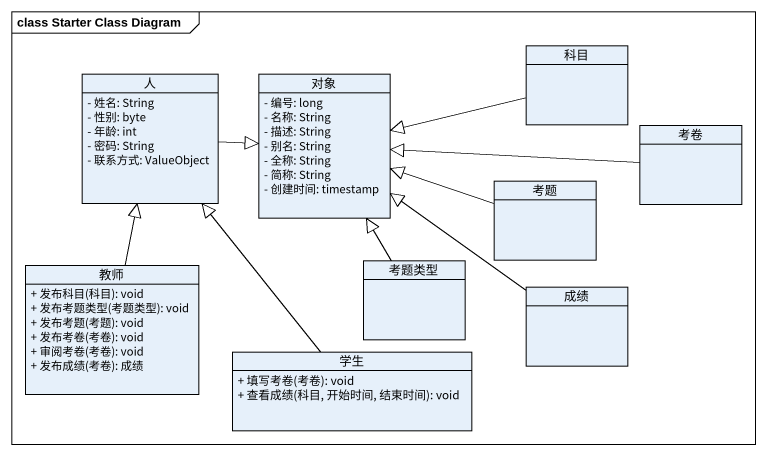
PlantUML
@startuml
mainframe class Starter Class Diagram
hide circle
hide empty members
skinparam classAttributeIconSize 0
class 科目
class 人 {
  - 姓名: String
  - 性别: byte
  - 年龄: int
  - 密码: String
  - 联系方式: ValueObject
}
class 对象 {
  - 编号: long
  - 名称: String
  - 描述: String
  - 别名: String
  - 全称: String
  - 简称: String
  - 创建时间: timestamp
}
class 考卷
class 考题
class 考题类型
class 教师 {
  + 发布科目(科目): void
  + 发布考题类型(考题类型): void
  + 发布考题(考题): void
  + 发布考卷(考卷): void
  + 审阅考卷(考卷): void
  + 发布成绩(考卷): 成绩
}
class 成绩
class 学生 {
  + 填写考卷(考卷): void
  + 查看成绩(科目, 开始时间, 结束时间): void
}
科目 -left-|> 对象
人 -right-|> 对象
考卷 -left-|> 对象
考题 -left-|> 对象
考题类型 -up-|> 对象
教师 -up-|> 人
成绩 -up-|> 对象
学生 -up-|> 人
@enduml
